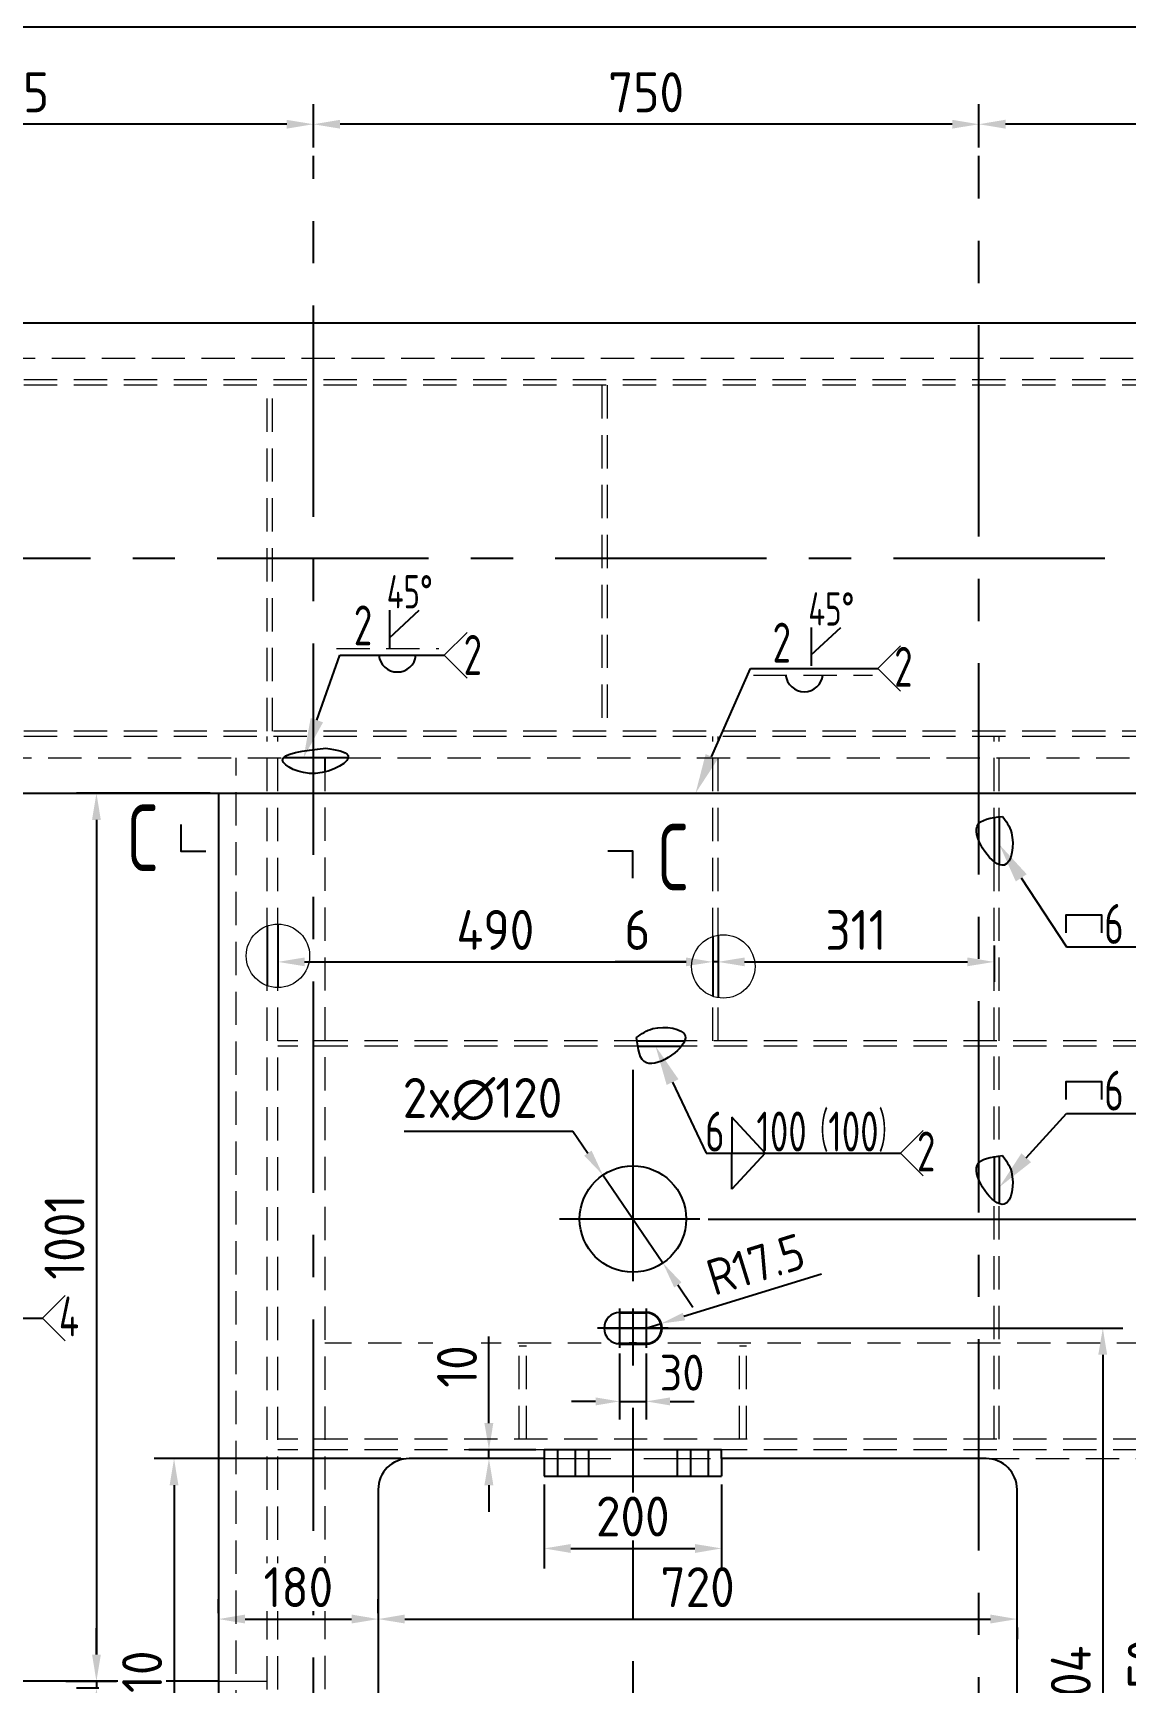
# Model space of a CAD drawing. Header units: millimetres. Extents: x 1747 to 2588, y -325 to 269.
# Drawn here: x 1907.4 to 1989.5, y 24 to 148 of the extents above; entities that cross this region are included whole.
import ezdxf
from ezdxf import colors
from ezdxf.entities.mleader import LeaderData, LeaderLine
from ezdxf.math import Vec2, Vec3

# ---------------------------------------------------------------- set-up
doc = ezdxf.new("R2010")
doc.units = ezdxf.units.MM
for name, pattern in [('CENTER', [50.8, 31.75, -6.35, 6.35, -6.35]), ('DASHED', [0.75, 0.5, -0.25]), ('PHANTOM', [2.5, 1.25, -0.25, 0.25, -0.25, 0.25, -0.25])]:
    doc.linetypes.add(name, pattern=pattern)
for name, color, linetype, lineweight in [('1粗实线', 7, 'Continuous', 35), ('4虚线', 2, 'DASHED', 18), ('5双点画线', 4, 'PHANTOM', 18), ('6标注', 6, 'Continuous', 18), ('中心线', 1, 'CENTER', 25)]:
    doc.layers.add(name, color=color, linetype=linetype, lineweight=lineweight)
doc.layers.add('2细实线', color=3, linetype='Continuous')
doc.layers.add('3中心线', color=1, linetype='CENTER')
doc.styles.get("Standard").update_dxf_attribs({"font": 'ISOCP.SHX', "bigfont": 'gbcbig.shx'})
doc.styles.add('wh_1', font='isocp.shx', dxfattribs={"bigfont": 'gbcbig.shx'})
doc.dimstyles.new('ISO-15', dxfattribs={"dimtxt": 3, "dimasz": 2, "dimexe": 1.5, "dimexo": 0.625, "dimgap": 0.9, "dimtad": 1, "dimlfac": 15, "dimdsep": 46, "dimtxsty": 'wh_1', "dimcen": 2.5, "dimadec": 0, "dimazin": 0, "dimtfac": 1, "dimtmove": 0, "dimatfit": 3, "dimfxl": 0.2, "dimtfill": 1, "dimarcsym": 0})
doc.dimstyles.new('ISO-15$3', dxfattribs={"dimtxt": 3, "dimasz": 2, "dimexe": 1.5, "dimexo": 0.625, "dimgap": 0.9, "dimtad": 1, "dimtih": 1, "dimtoh": 1, "dimlfac": 15, "dimdsep": 46, "dimtxsty": 'wh_1', "dimcen": 2.5, "dimadec": 0, "dimazin": 0, "dimtfac": 1, "dimtmove": 0, "dimatfit": 3, "dimfxl": 0.2, "dimtfill": 1, "dimarcsym": 0})

# ---------------------------------------------------------------- blocks, each defined once
blk = doc.blocks.new('*D327')
at = {"layer": '6标注', "color": 0, "lineweight": -2, "ltscale": 0.2, "transparency": 16777216}
for p, q in [((1978.45, 139.36), (1978.45, 142.62)), ((2030.12, 139.36), (2030.12, 142.62)), ((2028.12, 141.12), (1980.45, 141.12))]:
    blk.add_line(p, q, dxfattribs=at)
at = {"layer": '6标注', "color": 0, "ltscale": 0.2, "transparency": 16777216}
for points in [[(1980.45, 141.46), (1980.45, 140.79), (1978.45, 141.12)], [(2028.12, 141.46), (2028.12, 140.79), (2030.12, 141.12)]]:
    blk.add_solid(points, dxfattribs=at)
at = {"layer": 'Defpoints', "color": 0, "ltscale": 0.2, "transparency": 16777216}
for p in [(1978.45, 141.12), (1978.45, 138.74), (2030.12, 138.74)]:
    blk.add_point(p, dxfattribs=at)
at = {"layer": '6标注', "color": 0, "ltscale": 0.2, "transparency": 16777216, "insert": (2004.29, 143.52), "char_height": 3, "attachment_point": 5, "style": 'wh_1', "bg_fill": 3, "box_fill_scale": 1.1, "bg_fill_color": 256, "bg_fill_true_color": 13158600, "bg_fill_transparency": 0}
blk.add_mtext('775', dxfattribs=at)
blk = doc.blocks.new('*D328')
at = {"layer": '6标注', "color": 0, "lineweight": -2, "ltscale": 0.2, "transparency": 16777216}
for p, q in [((1928.45, 139.36), (1928.45, 142.62)), ((1978.45, 139.36), (1978.45, 142.62)), ((1976.45, 141.12), (1930.45, 141.12))]:
    blk.add_line(p, q, dxfattribs=at)
at = {"layer": '6标注', "color": 0, "ltscale": 0.2, "transparency": 16777216}
for points in [[(1930.45, 141.45), (1930.45, 140.79), (1928.45, 141.12)], [(1976.45, 141.45), (1976.45, 140.79), (1978.45, 141.12)]]:
    blk.add_solid(points, dxfattribs=at)
at = {"layer": 'Defpoints', "color": 0, "ltscale": 0.2, "transparency": 16777216}
for p in [(1928.45, 141.12), (1928.45, 138.74), (1978.45, 138.74)]:
    blk.add_point(p, dxfattribs=at)
at = {"layer": '6标注', "color": 0, "ltscale": 0.2, "transparency": 16777216, "insert": (1953.45, 143.52), "char_height": 3, "attachment_point": 5, "style": 'wh_1', "bg_fill": 3, "box_fill_scale": 1.1, "bg_fill_color": 256, "bg_fill_true_color": 13158600, "bg_fill_transparency": 0}
blk.add_mtext('750', dxfattribs=at)
blk = doc.blocks.new('*D329')
at = {"layer": '6标注', "color": 0, "lineweight": -2, "ltscale": 0.2, "transparency": 16777216}
for p, q in [((1882.79, 139.36), (1882.79, 142.62)), ((1928.45, 139.36), (1928.45, 142.62)), ((1926.45, 141.12), (1884.79, 141.12))]:
    blk.add_line(p, q, dxfattribs=at)
at = {"layer": '6标注', "color": 0, "ltscale": 0.2, "transparency": 16777216}
for points in [[(1884.79, 141.45), (1884.79, 140.79), (1882.79, 141.12)], [(1926.45, 141.45), (1926.45, 140.79), (1928.45, 141.12)]]:
    blk.add_solid(points, dxfattribs=at)
at = {"layer": 'Defpoints', "color": 0, "ltscale": 0.2, "transparency": 16777216}
for p in [(1882.79, 141.12), (1882.79, 138.74), (1928.45, 138.74)]:
    blk.add_point(p, dxfattribs=at)
at = {"layer": '6标注', "color": 0, "ltscale": 0.2, "transparency": 16777216, "insert": (1905.62, 143.52), "char_height": 3, "attachment_point": 5, "style": 'wh_1', "bg_fill": 3, "box_fill_scale": 1.1, "bg_fill_color": 256, "bg_fill_true_color": 13158600, "bg_fill_transparency": 0}
blk.add_mtext('685', dxfattribs=at)
blk = doc.blocks.new('*D332')
at = {"layer": '6标注', "color": 0, "lineweight": -2, "ltscale": 0.2, "transparency": 16777216}
for p, q in [((1822.12, 120.47), (1822.12, 149.94)), ((2048.79, 123.02), (2048.79, 149.94)), ((1824.12, 148.44), (2046.79, 148.44))]:
    blk.add_line(p, q, dxfattribs=at)
at = {"layer": '6标注', "color": 0, "ltscale": 0.2, "transparency": 16777216}
for points in [[(1824.12, 148.78), (1824.12, 148.11), (1822.12, 148.44)], [(2046.79, 148.78), (2046.79, 148.11), (2048.79, 148.44)]]:
    blk.add_solid(points, dxfattribs=at)
at = {"layer": 'Defpoints', "color": 0, "ltscale": 0.2, "transparency": 16777216}
for p in [(2048.79, 148.44), (2048.79, 122.39), (1822.12, 119.84)]:
    blk.add_point(p, dxfattribs=at)
at = {"layer": '6标注', "color": 0, "ltscale": 0.2, "transparency": 16777216, "insert": (1935.45, 150.84), "char_height": 3, "attachment_point": 5, "style": 'wh_1', "bg_fill": 3, "box_fill_scale": 1.1, "bg_fill_color": 256, "bg_fill_true_color": 13158600, "bg_fill_transparency": 0}
blk.add_mtext('3400', dxfattribs=at)
blk = doc.blocks.new('*D346')
at = {"layer": '6标注', "color": 0, "lineweight": -2, "ltscale": 0.2, "transparency": 16777216}
for p, q in [((1921.32, 29.22), (1921.32, 30.28)), ((1933.32, 29.22), (1933.32, 30.28)), ((1923.32, 28.78), (1931.32, 28.78))]:
    blk.add_line(p, q, dxfattribs=at)
at = {"layer": '6标注', "color": 0, "ltscale": 0.2, "transparency": 16777216}
for points in [[(1923.32, 29.12), (1923.32, 28.45), (1921.32, 28.78)], [(1931.32, 29.12), (1931.32, 28.45), (1933.32, 28.78)]]:
    blk.add_solid(points, dxfattribs=at)
at = {"layer": 'Defpoints', "color": 0, "ltscale": 0.2, "transparency": 16777216}
for p in [(1921.32, 28.59), (1933.32, 28.78), (1933.32, 28.59)]:
    blk.add_point(p, dxfattribs=at)
at = {"layer": '6标注', "color": 0, "ltscale": 0.2, "transparency": 16777216, "insert": (1927.32, 31.18), "char_height": 3, "attachment_point": 5, "style": 'wh_1', "bg_fill": 3, "box_fill_scale": 1.1, "bg_fill_color": 256, "bg_fill_true_color": 13158600, "bg_fill_transparency": 0}
blk.add_mtext('180', dxfattribs=at)
blk = doc.blocks.new('*D347')
at = {"layer": '6标注', "color": 0, "lineweight": -2, "ltscale": 0.2, "transparency": 16777216}
for p, q in [((1933.32, 29.41), (1933.32, 30.28)), ((1935.32, 28.78), (1979.32, 28.78)), ((1981.32, 28.16), (1981.32, 27.28))]:
    blk.add_line(p, q, dxfattribs=at)
at = {"layer": '6标注', "color": 0, "ltscale": 0.2, "transparency": 16777216}
for points in [[(1935.32, 29.12), (1935.32, 28.45), (1933.32, 28.78)], [(1979.32, 29.12), (1979.32, 28.45), (1981.32, 28.78)]]:
    blk.add_solid(points, dxfattribs=at)
at = {"layer": 'Defpoints', "color": 0, "ltscale": 0.2, "transparency": 16777216}
for p in [(1933.32, 28.78), (1981.32, 28.78), (1981.32, 28.78)]:
    blk.add_point(p, dxfattribs=at)
at = {"layer": '6标注', "color": 0, "ltscale": 0.2, "transparency": 16777216, "insert": (1957.32, 31.18), "char_height": 3, "attachment_point": 5, "style": 'wh_1', "bg_fill": 3, "box_fill_scale": 1.1, "bg_fill_color": 256, "bg_fill_true_color": 13158600, "bg_fill_transparency": 0}
blk.add_mtext('720', dxfattribs=at)
blk = doc.blocks.new('*D348')
at = {"layer": '6标注', "color": 0, "lineweight": -2, "ltscale": 0.2, "transparency": 16777216}
for p, q in [((1935.27, 65.45), (1947.95, 65.45)), ((1947.95, 65.45), (1949.07, 63.8)), ((1954.71, 55.54), (1950.2, 62.15)), ((1955.83, 53.89), (1956.96, 52.23))]:
    blk.add_line(p, q, dxfattribs=at)
at = {"layer": '6标注', "color": 0, "ltscale": 0.2, "transparency": 16777216}
for points in [[(1949.35, 63.99), (1948.8, 63.61), (1950.2, 62.15)], [(1956.11, 54.07), (1955.56, 53.7), (1954.71, 55.54)]]:
    blk.add_solid(points, dxfattribs=at)
at = {"layer": 'Defpoints', "color": 0, "ltscale": 0.2, "transparency": 16777216}
for p in [(1950.2, 62.15), (1954.71, 55.54)]:
    blk.add_point(p, dxfattribs=at)
at = {"layer": '6标注', "color": 0, "ltscale": 0.2, "transparency": 16777216, "insert": (1941.16, 67.85), "char_height": 3, "attachment_point": 5, "style": 'wh_1', "bg_fill": 3, "box_fill_scale": 1.1, "bg_fill_color": 256, "bg_fill_true_color": 13158600, "bg_fill_transparency": 0}
blk.add_mtext('2x∅120', dxfattribs=at)
blk = doc.blocks.new('*D353')
at = {"layer": '6标注', "color": 0, "lineweight": -2, "ltscale": 0.2, "transparency": 16777216}
for p, q in [((1945.79, 38.89), (1945.79, 32.59)), ((1959.12, 38.89), (1959.12, 32.59)), ((1947.79, 34.09), (1957.12, 34.09))]:
    blk.add_line(p, q, dxfattribs=at)
at = {"layer": '6标注', "color": 0, "ltscale": 0.2, "transparency": 16777216}
for points in [[(1947.79, 34.42), (1947.79, 33.75), (1945.79, 34.09)], [(1957.12, 34.42), (1957.12, 33.75), (1959.12, 34.09)]]:
    blk.add_solid(points, dxfattribs=at)
at = {"layer": 'Defpoints', "color": 0, "ltscale": 0.2, "transparency": 16777216}
for p in [(1945.79, 39.51), (1959.12, 39.51), (1959.12, 34.09)]:
    blk.add_point(p, dxfattribs=at)
at = {"layer": '6标注', "color": 0, "ltscale": 0.2, "transparency": 16777216, "insert": (1952.45, 36.49), "char_height": 3, "attachment_point": 5, "style": 'wh_1', "bg_fill": 3, "box_fill_scale": 1.1, "bg_fill_color": 256, "bg_fill_true_color": 13158600, "bg_fill_transparency": 0}
blk.add_mtext('200', dxfattribs=at)
blk = doc.blocks.new('*D354')
at = {"layer": '6标注', "color": 0, "lineweight": -2, "ltscale": 0.2, "transparency": 16777216}
for p, q in [((1941.64, 43.51), (1941.64, 50.01)), ((1945.16, 41.51), (1940.14, 41.51)), ((1941.64, 40.84), (1941.64, 41.51)), ((1945.16, 40.84), (1940.14, 40.84)), ((1941.64, 38.84), (1941.64, 36.84))]:
    blk.add_line(p, q, dxfattribs=at)
at = {"layer": '6标注', "color": 0, "ltscale": 0.2, "transparency": 16777216}
for points in [[(1941.3, 43.51), (1941.97, 43.51), (1941.64, 41.51)], [(1941.3, 38.84), (1941.97, 38.84), (1941.64, 40.84)]]:
    blk.add_solid(points, dxfattribs=at)
at = {"layer": 'Defpoints', "color": 0, "ltscale": 0.2, "transparency": 16777216}
for p in [(1941.64, 41.51), (1945.79, 41.51), (1945.79, 40.84)]:
    blk.add_point(p, dxfattribs=at)
at = {"layer": '6标注', "color": 0, "ltscale": 0.2, "transparency": 16777216, "insert": (1939.24, 47.76), "char_height": 3, "attachment_point": 5, "rotation": 90, "style": 'wh_1', "bg_fill": 3, "box_fill_scale": 1.1, "bg_fill_color": 256, "bg_fill_true_color": 13158600, "bg_fill_transparency": 0}
blk.add_mtext('10', dxfattribs=at)
blk = doc.blocks.new('*D355')
at = {"layer": '6标注', "color": 0, "lineweight": -2, "ltscale": 0.2, "transparency": 16777216}
for p, q in [((1935.03, 40.84), (1916.48, 40.84)), ((1917.98, 38.84), (1917.98, 8.84)), ((1935.03, 6.84), (1916.48, 6.84))]:
    blk.add_line(p, q, dxfattribs=at)
at = {"layer": '6标注', "color": 0, "ltscale": 0.2, "transparency": 16777216}
for points in [[(1917.65, 38.84), (1918.31, 38.84), (1917.98, 40.84)], [(1917.65, 8.84), (1918.31, 8.84), (1917.98, 6.84)]]:
    blk.add_solid(points, dxfattribs=at)
at = {"layer": 'Defpoints', "color": 0, "ltscale": 0.2, "transparency": 16777216}
for p in [(1935.65, 40.84), (1917.98, 6.84), (1935.65, 6.84)]:
    blk.add_point(p, dxfattribs=at)
at = {"layer": '6标注', "color": 0, "ltscale": 0.2, "transparency": 16777216, "insert": (1915.58, 23.84), "char_height": 3, "attachment_point": 5, "rotation": 90, "style": 'wh_1', "bg_fill": 3, "box_fill_scale": 1.1, "bg_fill_color": 256, "bg_fill_true_color": 13158600, "bg_fill_transparency": 0}
blk.add_mtext('510', dxfattribs=at)
blk = doc.blocks.new('*D356')
at = {"layer": '6标注', "color": 0, "lineweight": -2, "ltscale": 0.2, "transparency": 16777216}
for p, q in [((1950.41, 50.64), (1989.26, 50.64)), ((1987.76, 48.64), (1987.76, -0.96)), ((1955.46, -2.96), (1989.26, -2.96))]:
    blk.add_line(p, q, dxfattribs=at)
at = {"layer": '6标注', "color": 0, "ltscale": 0.2, "transparency": 16777216}
for points in [[(1987.42, 48.64), (1988.09, 48.64), (1987.76, 50.64)], [(1987.42, -0.96), (1988.09, -0.96), (1987.76, -2.96)]]:
    blk.add_solid(points, dxfattribs=at)
at = {"layer": 'Defpoints', "color": 0, "ltscale": 0.2, "transparency": 16777216}
for p in [(1949.78, 50.64), (1954.84, -2.96), (1987.76, -2.96)]:
    blk.add_point(p, dxfattribs=at)
at = {"layer": '6标注', "color": 0, "ltscale": 0.2, "transparency": 16777216, "insert": (1985.36, 23.84), "char_height": 3, "attachment_point": 5, "rotation": 90, "style": 'wh_1', "bg_fill": 3, "box_fill_scale": 1.1, "bg_fill_color": 256, "bg_fill_true_color": 13158600, "bg_fill_transparency": 0}
blk.add_mtext('804', dxfattribs=at)
blk = doc.blocks.new('*D357')
at = {"layer": '6标注', "color": 0, "lineweight": -2, "ltscale": 0.2, "transparency": 16777216}
for p, q in [((1958.11, 58.84), (1995.04, 58.84)), ((1993.54, 56.84), (1993.54, -9.16)), ((1959.76, -11.16), (1995.04, -11.16))]:
    blk.add_line(p, q, dxfattribs=at)
at = {"layer": '6标注', "color": 0, "ltscale": 0.2, "transparency": 16777216}
for points in [[(1993.2, 56.84), (1993.87, 56.84), (1993.54, 58.84)], [(1993.2, -9.16), (1993.87, -9.16), (1993.54, -11.16)]]:
    blk.add_solid(points, dxfattribs=at)
at = {"layer": 'Defpoints', "color": 0, "ltscale": 0.2, "transparency": 16777216}
for p in [(1957.49, 58.84), (1959.14, -11.16), (1993.54, -11.16)]:
    blk.add_point(p, dxfattribs=at)
at = {"layer": '6标注', "color": 0, "ltscale": 0.2, "transparency": 16777216, "insert": (1991.14, 23.84), "char_height": 3, "attachment_point": 5, "rotation": 90, "style": 'wh_1', "bg_fill": 3, "box_fill_scale": 1.1, "bg_fill_color": 256, "bg_fill_true_color": 13158600, "bg_fill_transparency": 0}
blk.add_mtext('1050', dxfattribs=at)
blk = doc.blocks.new('*D358')
at = {"layer": '6标注', "color": 0, "lineweight": -2, "ltscale": 0.2, "transparency": 16777216}
for p, q in [((1920.69, 90.84), (1910.65, 90.84)), ((1912.15, 88.84), (1912.15, 26.11)), ((1909.84, 24.11), (1913.65, 24.11))]:
    blk.add_line(p, q, dxfattribs=at)
at = {"layer": '6标注', "color": 0, "ltscale": 0.2, "transparency": 16777216}
for points in [[(1911.82, 88.84), (1912.48, 88.84), (1912.15, 90.84)], [(1911.82, 26.11), (1912.48, 26.11), (1912.15, 24.11)]]:
    blk.add_solid(points, dxfattribs=at)
at = {"layer": 'Defpoints', "color": 0, "ltscale": 0.2, "transparency": 16777216}
for p in [(1921.32, 90.84), (1909.22, 24.11), (1912.15, 24.11)]:
    blk.add_point(p, dxfattribs=at)
at = {"layer": '6标注', "color": 0, "ltscale": 0.2, "transparency": 16777216, "insert": (1909.75, 57.48), "char_height": 3, "attachment_point": 5, "rotation": 90, "style": 'wh_1', "bg_fill": 3, "box_fill_scale": 1.1, "bg_fill_color": 256, "bg_fill_true_color": 13158600, "bg_fill_transparency": 0}
blk.add_mtext('1001', dxfattribs=at)
blk = doc.blocks.new('*D359')
at = {"layer": '6标注', "color": 0, "lineweight": -2, "ltscale": 0.2, "transparency": 16777216}
for p, q in [((1912.15, 26.11), (1912.15, 28.11)), ((1912.33, 23.58), (1910.65, 23.58)), ((1912.15, 24.11), (1912.15, 23.58)), ((1912.77, 24.11), (1913.65, 24.11)), ((1912.15, 21.58), (1912.15, 16.58))]:
    blk.add_line(p, q, dxfattribs=at)
at = {"layer": '6标注', "color": 0, "ltscale": 0.2, "transparency": 16777216}
for points in [[(1911.82, 26.11), (1912.48, 26.11), (1912.15, 24.11)], [(1911.82, 21.58), (1912.48, 21.58), (1912.15, 23.58)]]:
    blk.add_solid(points, dxfattribs=at)
at = {"layer": 'Defpoints', "color": 0, "ltscale": 0.2, "transparency": 16777216}
for p in [(1912.15, 24.11), (1912.15, 23.58), (1912.95, 23.58)]:
    blk.add_point(p, dxfattribs=at)
at = {"layer": '6标注', "color": 0, "ltscale": 0.2, "transparency": 16777216, "insert": (1909.75, 18.08), "char_height": 3, "attachment_point": 5, "rotation": 90, "style": 'wh_1', "bg_fill": 3, "box_fill_scale": 1.1, "bg_fill_color": 256, "bg_fill_true_color": 13158600, "bg_fill_transparency": 0}
blk.add_mtext('8', dxfattribs=at)
blk = doc.blocks.new('*D45')
at = {"layer": '6标注', "color": 0, "lineweight": -2, "ltscale": 0.2, "transparency": 16777216}
for p, q in [((1925.79, 79.39), (1925.79, 76.67)), ((1958.45, 79.39), (1958.45, 76.67)), ((1927.79, 78.17), (1956.45, 78.17))]:
    blk.add_line(p, q, dxfattribs=at)
at = {"layer": '6标注', "color": 0, "ltscale": 0.2, "transparency": 16777216}
for points in [[(1927.79, 78.5), (1927.79, 77.84), (1925.79, 78.17)], [(1956.45, 78.5), (1956.45, 77.84), (1958.45, 78.17)]]:
    blk.add_solid(points, dxfattribs=at)
at = {"layer": 'Defpoints', "color": 0, "ltscale": 0.2, "transparency": 16777216}
for p in [(1925.79, 80.02), (1958.45, 80.02), (1958.45, 78.17)]:
    blk.add_point(p, dxfattribs=at)
at = {"layer": '6标注', "color": 0, "ltscale": 0.2, "transparency": 16777216, "insert": (1942.12, 80.57), "char_height": 3, "attachment_point": 5, "style": 'wh_1', "bg_fill": 3, "box_fill_scale": 1.1, "bg_fill_color": 256, "bg_fill_true_color": 13158600, "bg_fill_transparency": 0}
blk.add_mtext('490', dxfattribs=at)
blk = doc.blocks.new('*D46')
at = {"layer": '6标注', "color": 0, "lineweight": -2, "ltscale": 0.2, "transparency": 16777216}
for p, q in [((1958.45, 79.39), (1958.45, 76.67)), ((1958.85, 79.39), (1958.85, 76.67)), ((1956.45, 78.17), (1951.12, 78.17)), ((1958.85, 78.17), (1958.45, 78.17)), ((1960.85, 78.17), (1962.85, 78.17))]:
    blk.add_line(p, q, dxfattribs=at)
at = {"layer": '6标注', "color": 0, "ltscale": 0.2, "transparency": 16777216}
for points in [[(1956.45, 78.5), (1956.45, 77.84), (1958.45, 78.17)], [(1960.85, 78.5), (1960.85, 77.84), (1958.85, 78.17)]]:
    blk.add_solid(points, dxfattribs=at)
at = {"layer": 'Defpoints', "color": 0, "ltscale": 0.2, "transparency": 16777216}
for p in [(1958.45, 80.02), (1958.85, 80.02), (1958.85, 78.17)]:
    blk.add_point(p, dxfattribs=at)
at = {"layer": '6标注', "color": 0, "ltscale": 0.2, "transparency": 16777216, "insert": (1952.79, 80.57), "char_height": 3, "attachment_point": 5, "style": 'wh_1', "bg_fill": 3, "box_fill_scale": 1.1, "bg_fill_color": 256, "bg_fill_true_color": 13158600, "bg_fill_transparency": 0}
blk.add_mtext('6', dxfattribs=at)
blk = doc.blocks.new('*D47')
at = {"layer": '6标注', "color": 0, "lineweight": -2, "ltscale": 0.2, "transparency": 16777216}
for p, q in [((1958.85, 79.39), (1958.85, 76.67)), ((1979.59, 79.39), (1979.59, 76.67)), ((1960.85, 78.17), (1977.59, 78.17))]:
    blk.add_line(p, q, dxfattribs=at)
at = {"layer": '6标注', "color": 0, "ltscale": 0.2, "transparency": 16777216}
for points in [[(1960.85, 78.5), (1960.85, 77.84), (1958.85, 78.17)], [(1977.59, 78.5), (1977.59, 77.84), (1979.59, 78.17)]]:
    blk.add_solid(points, dxfattribs=at)
at = {"layer": 'Defpoints', "color": 0, "ltscale": 0.2, "transparency": 16777216}
for p in [(1958.85, 80.02), (1979.59, 80.02), (1979.59, 78.17)]:
    blk.add_point(p, dxfattribs=at)
at = {"layer": '6标注', "color": 0, "ltscale": 0.2, "transparency": 16777216, "insert": (1969.22, 80.57), "char_height": 3, "attachment_point": 5, "style": 'wh_1', "bg_fill": 3, "box_fill_scale": 1.1, "bg_fill_color": 256, "bg_fill_true_color": 13158600, "bg_fill_transparency": 0}
blk.add_mtext('311', dxfattribs=at)
blk = doc.blocks.new('A$C781238BF')
at = {"layer": '1粗实线', "color": 7, "linetype": 'Continuous'}
for p, q in [((-0.75, 0.875), (0.75, 0.875)), ((-0.75, -0.875), (0.75, -0.875))]:
    blk.add_line(p, q, dxfattribs=at)
at = {"layer": '1粗实线', "color": 7, "linetype": 'Continuous', "lineweight": -3}
blk.add_arc((-0.75, 0), 0.875, 90, 270, dxfattribs=at)
at = {"layer": '1粗实线', "color": 7, "linetype": 'Continuous'}
blk.add_arc((0.75, 0), 0.875, 270, 90, dxfattribs=at)
at = {"layer": '中心线'}
for p, q in [((-0.75, 1.103), (-0.75, -1.103)), ((0, 1.103), (0, -1.103)), ((0.75, 1.103), (0.75, -1.103))]:
    blk.add_line(p, q, dxfattribs=at)
at = {"layer": '中心线', "lineweight": -3, "ltscale": 0.5}
blk.add_line((1.991, 0), (-1.991, 0), dxfattribs=at)
blk = doc.blocks.new('*D428')
at = {"layer": '6标注', "color": 0, "lineweight": -2, "transparency": 16777216}
for p, q in [((1951.45, 48.74), (1951.45, 43.79)), ((1953.45, 48.74), (1953.45, 43.79)), ((1949.65, 45.14), (1947.85, 45.14)), ((1951.45, 45.14), (1953.45, 45.14)), ((1955.25, 45.14), (1957.05, 45.14))]:
    blk.add_line(p, q, dxfattribs=at)
at = {"layer": '6标注', "color": 0, "transparency": 16777216}
blk.add_solid([(1949.65, 45.44), (1949.65, 44.84), (1951.45, 45.14)], dxfattribs=at)
at = {"layer": 'Defpoints', "color": 0, "transparency": 16777216}
for p in [(1951.45, 49.3), (1953.45, 49.3), (1953.45, 45.14)]:
    blk.add_point(p, dxfattribs=at)
at = {"layer": '6标注', "color": 0, "transparency": 16777216, "insert": (1956.15, 47.3), "char_height": 2.7, "attachment_point": 5, "style": 'wh_1', "bg_fill": 3, "box_fill_scale": 1.1, "bg_fill_color": 256, "bg_fill_true_color": 13158600, "bg_fill_transparency": 0}
blk.add_mtext('30', dxfattribs=at)
at = {"layer": '6标注', "color": 0, "transparency": 16777216}
blk.add_solid([(1955.25, 45.44), (1955.25, 44.84), (1953.45, 45.14)], dxfattribs=at)
blk = doc.blocks.new('*D429')
at = {"layer": '6标注', "color": 0, "lineweight": -2, "transparency": 16777216}
for p, q in [((1966.63, 54.71), (1956.29, 51.52)), ((1953.45, 50.64), (1954.57, 50.99))]:
    blk.add_line(p, q, dxfattribs=at)
at = {"layer": '6标注', "color": 0, "transparency": 16777216}
blk.add_solid([(1956.2, 51.8), (1956.38, 51.23), (1954.57, 50.99)], dxfattribs=at)
at = {"layer": 'Defpoints', "color": 0, "transparency": 16777216}
for p in [(1954.57, 50.99), (1953.45, 50.64)]:
    blk.add_point(p, dxfattribs=at)
at = {"layer": '6标注', "color": 0, "transparency": 16777216, "insert": (1961.68, 55.44), "char_height": 2.7, "attachment_point": 5, "rotation": 17.1384, "style": 'wh_1', "bg_fill": 3, "box_fill_scale": 1.1, "bg_fill_color": 256, "bg_fill_true_color": 13158600, "bg_fill_transparency": 0}
blk.add_mtext('R17.5', dxfattribs=at)

msp = doc.modelspace()

# ---------------------------------------------------------------- linework, layer by layer
at = {"color": 7, "linetype": 'Continuous'}
for p, q in [((2043.45298, 126.17687), (1827.45298, 126.17687)), ((1826.98632, 90.84354), (2043.91965, 90.84354)), ((1921.31965, 90.84354), (1921.31965, -42.82313)), ((1979.58632, 89.01483), (1979.58632, 85.71484)), ((1979.98601, 89.07022), (1979.98601, 85.48069)), ((1924.98632, 80.87061), (1924.98632, 76.38228)), ((1952.76383, 72.24354), (1956.35336, 72.24354)), ((1952.81922, 71.84384), (1956.11921, 71.84384)), ((1979.58632, 63.52629), (1979.58632, 60.2263)), ((1979.98601, 63.58168), (1979.98601, 59.99215)), ((1952.72987, 49.5102), (1952.17609, 49.5102)), ((1959.11965, 41.5102), (1945.78632, 41.5102)), ((1945.78632, 41.5102), (1945.78632, 40.84354)), ((1946.78632, 41.5102), (1946.78632, 39.5102)), ((1948.12039, 41.5102), (1948.12039, 39.5102)), ((1949.11965, 41.5102), (1949.11965, 39.5102)), ((1955.78632, 41.5102), (1955.78632, 39.5102)), ((1956.78632, 41.5102), (1956.78632, 39.5102)), ((1958.11965, 41.5102), (1958.11965, 39.5102)), ((1959.11965, 40.84354), (1959.11965, 41.5102)), ((1945.78632, 40.84354), (1935.65298, 40.84354)), ((1945.78632, 40.84354), (1945.78632, 39.5102)), ((1978.98632, 40.84354), (1959.11965, 40.84354)), ((1959.11965, 40.84354), (1959.11965, 39.5102)), ((1933.31965, 38.5102), (1933.31965, 9.17687)), ((1945.78632, 39.5102), (1959.11965, 39.5102)), ((1981.31965, 9.17687), (1981.31965, 38.5102)), ((1921.31965, 24.1102), (1890.18632, 24.1102))]:
    msp.add_line(p, q, dxfattribs=at)
for p, q in [((1934.16771, 104.60497), (1934.16771, 101.71596)), ((1934.16771, 102.53149), (1936.39492, 104.60497)), ((1965.84046, 103.3118), (1965.84046, 100.42278)), ((1965.84046, 101.23832), (1968.06767, 103.3118))]:
    msp.add_line(p, q)
at = {"ltscale": 0.2}
for p, q in [((1931.07493, 93.5102), (1926.18877, 93.5102)), ((1929.31965, 93.5102), (1929.31965, 92.43916))]:
    msp.add_line(p, q, dxfattribs=at)
at = {"ltscale": 0.2, "flags": 128}
for points in [[(1918.48872, 88.50655), (1918.48872, 86.48831), (1920.37378, 86.48831)], [(1952.45298, 84.47006), (1952.45298, 86.48831), (1950.56792, 86.48831)], [(1987.68947, 80.35435), (1987.68947, 81.67472), (1984.9864, 81.67472), (1984.9864, 80.35435)], [(1987.68947, 67.8299), (1987.68947, 69.15028), (1984.9864, 69.15028), (1984.9864, 67.8299)], [(1959.87631, 66.50502), (1959.87631, 63.79651), (1962.40333, 63.79651), (1959.87631, 66.50502)], [(1959.87631, 61.088), (1959.87631, 63.79651), (1962.40333, 63.79651), (1959.87631, 61.088)]]:
    msp.add_lwpolyline(points, dxfattribs=at)
at = {"color": 7, "linetype": 'Continuous'}
msp.add_circle((1952.45298, 58.84354), 4, dxfattribs=at)
for centre in [(1934.75962, 101.3627), (1965.3313, 99.87684)]:
    msp.add_arc(centre, 1.40757, 186.0470255, 353.9529745)
for centre, start, end in [((1935.65298, 38.5102), 90, 180), ((1978.98632, 38.5102), 0, 90)]:
    msp.add_arc(centre, 2.33333, start, end, dxfattribs=at)
at = {"layer": '2细实线', "ltscale": 0.2}
for points in [[(1929.38764, 94.23549), (1926.13041, 93.30695), (1928.60929, 92.3303), (1931.0623, 93.69175), (1929.38764, 94.23549)], [(1980.21966, 89.09985), (1978.3155, 88.36347), (1980.35792, 85.44623), (1980.89539, 87.87015), (1980.21966, 89.09985)], [(1980.21966, 63.61131), (1978.3155, 62.87493), (1980.35792, 59.95769), (1980.89539, 62.38161), (1980.21966, 63.61131)]]:
    msp.add_spline(points, degree=3, dxfattribs=at)
at = {"layer": '3中心线', "ltscale": 0.5}
for p, q in [((1928.45298, -116.97727), (1928.45298, 138.73908)), ((1978.45298, -118.46327), (1978.45298, 138.73908)), ((1819.6266, 108.5102), (2052.3553, 108.5102)), ((1952.45298, 70.0583), (1952.45298, -17.2466))]:
    msp.add_line(p, q, dxfattribs=at)
at = {"layer": '3中心线'}
for p, q in [((1957.48898, 58.84354), (1946.93809, 58.84354)), ((1954.74094, 50.64354), (1949.7837, 50.64354))]:
    msp.add_line(p, q, dxfattribs=at)
at = {"layer": '4虚线', "ltscale": 5}
for p, q in [((2020.05298, 123.5102), (1863.51965, 123.5102)), ((2010.45298, 121.9102), (1873.11965, 121.9102)), ((2010.45298, 121.5102), (1873.11965, 121.5102)), ((1924.98632, 95.5102), (1924.98632, 121.5102)), ((1925.38632, 95.5102), (1925.38632, 121.5102)), ((1950.11965, 121.5102), (1950.11965, 95.5102)), ((1950.51965, 121.5102), (1950.51965, 95.5102)), ((1930.17852, 101.71596), (1937.86924, 101.71596)), ((1961.5235, 99.72856), (1970.46303, 99.72856)), ((2010.45298, 95.5102), (1873.11965, 95.5102)), ((2010.45298, 95.1102), (1873.11965, 95.1102)), ((1924.98632, -47.75646), (1924.98632, 95.1102)), ((1925.78632, -47.75646), (1925.78632, 95.1102)), ((1958.45298, 72.24354), (1958.45298, 95.1102)), ((1958.85298, 72.24354), (1958.85298, 95.1102)), ((1979.58632, 72.24354), (1979.58632, 95.1102)), ((1979.98632, 72.24354), (1979.98632, 95.1102)), ((1863.51965, 93.5102), (2020.05298, 93.5102)), ((1922.65298, -42.82313), (1922.65298, 93.5102)), ((1929.31965, 93.5102), (1929.31965, -42.82313)), ((2009.78632, 72.24354), (1925.78632, 72.24354)), ((2009.78632, 71.84354), (1925.78632, 71.84354)), ((1979.58632, 42.3102), (1979.58632, 71.84354)), ((1979.98632, 42.3102), (1979.98632, 71.84354)), ((2006.31965, 49.5102), (1929.31965, 49.5102)), ((1943.91965, 42.3102), (1943.91965, 49.3102)), ((1943.91965, 49.3102), (1944.45298, 49.3102)), ((1944.45298, 42.3102), (1944.45298, 49.3102)), ((1960.45298, 49.3102), (1960.98632, 49.3102)), ((1960.45298, 42.3102), (1960.45298, 49.3102)), ((1960.98632, 42.3102), (1960.98632, 49.3102)), ((2009.78632, 42.3102), (1925.78632, 42.3102)), ((2009.78632, 41.5102), (1925.78632, 41.5102)), ((1929.31965, 40.84354), (1935.65298, 40.84354)), ((1978.98632, 40.84354), (2006.31965, 40.84354))]:
    msp.add_line(p, q, dxfattribs=at)
at = {"layer": '4虚线', "ltscale": 10}
for p, q in [((1949.11965, 41.5102), (1949.11965, 39.5102)), ((1955.78632, 41.5102), (1955.78632, 39.5102)), ((1945.78632, 40.84354), (1959.11965, 40.84354)), ((1921.31965, 24.1102), (1924.98632, 24.1102))]:
    msp.add_line(p, q, dxfattribs=at)
at = {"layer": '5双点画线', "linetype": 'PHANTOM', "ltscale": 5}
msp.add_line((1827.45298, 126.17687), (2043.45298, 126.17687), dxfattribs=at)
at = {"layer": '6标注', "ltscale": 0.2}
for p, q in [((1939.99675, 102.92289), (1938.28361, 101.20975)), ((1972.55988, 101.93375), (1970.84674, 100.2206)), ((1939.99675, 99.49661), (1938.28361, 101.20975)), ((1972.55988, 98.50746), (1970.84674, 100.2206)), ((1974.27056, 65.50965), (1972.55742, 63.79651)), ((1974.27056, 62.08337), (1972.55742, 63.79651)), ((1909.79985, 53.10912), (1908.08671, 51.39597)), ((1909.79985, 49.68283), (1908.08671, 51.39597))]:
    msp.add_line(p, q, dxfattribs=at)

# ---------------------------------------------------------------- texts
at = {"layer": '6标注', "style": 'wh_1', "width": 0.75}
for s, height, p in [('45°', 2.5, (1933.96418, 104.73833)), ('45°', 2.5, (1965.63692, 103.44516)), ('2', 3, (1931.4893, 101.95532)), ('2', 3, (1962.95013, 100.66214))]:
    msp.add_text(s, height=height, dxfattribs=at).set_placement(p)
at = {"layer": '6标注', "ltscale": 0.2, "style": 'wh_1', "width": 0.75}
for s, height, p in [('2', 3, (1939.73551, 99.73796)), ('2', 3, (1972.08929, 98.84401)), ('C', 5, (1914.41365, 84.99285)), ('C', 5, (1954.2588, 83.54262)), ('6', 3, (1987.86615, 79.52269)), ('6', 3, (1987.86615, 66.99825)), ('100（100）', 3, (1961.7367, 63.91946)), ('6', 3, (1957.87876, 63.91946)), ('2', 3, (1973.79997, 62.41992)), ('4', 3, (1909.32926, 50.01938))]:
    msp.add_text(s, height=height, dxfattribs=at).set_placement(p)

# ---------------------------------------------------------------- leaders
at = {"layer": '6标注', "ltscale": 0.2}
ml = msp.add_multileader_mtext('Standard', dxfattribs=at)
ml.set_content('')
ml.set_leader_properties()
ml.build(insert=Vec2(0, 0))
ml.multileader.update_dxf_attribs({"text_right_attachment_type": 6, "dogleg_length": 0, "arrow_head_size": 3})
ctx = ml.context
ctx.base_point, ctx.char_height, ctx.arrow_head_size, ctx.landing_gap_size, ctx.plane_origin = Vec3(1938.28361, 101.20975), 0.18, 3, 0.09, Vec3(1925.2965, 84.93407)
ctx.right_attachment = 6
notes = []
notes.append((ctx, [(1, (1, 1, 0), (1938.28361, 101.20975), (-1, 0), 0, [(0, [(1927.71347, 93.5102), (1930.42673, 101.20975)], 0, [])])]))
ctx.mtext, ml.multileader.dxf.content_type = None, 0
ml = msp.add_multileader_mtext('Standard', dxfattribs=at)
ml.set_content('')
ml.set_leader_properties()
ml.build(insert=Vec2(0, 0))
ml.multileader.update_dxf_attribs({"text_right_attachment_type": 6, "dogleg_length": 0, "arrow_head_size": 3})
ctx = ml.context
ctx.base_point, ctx.char_height, ctx.arrow_head_size, ctx.landing_gap_size, ctx.plane_origin = Vec3(1970.84674, 100.2206), 0.18, 3, 0.09, Vec3(1956.16536, 83.94492)
ctx.right_attachment = 6
notes.append((ctx, [(0, (1, 1, 0), (1970.84674, 100.2206), (1, 0), 0, [(0, [(1957.16102, 90.84354), (1961.29559, 100.2206)], 0, [])])]))
ctx.mtext, ml.multileader.dxf.content_type = None, 0
ml = msp.add_multileader_mtext('Standard', dxfattribs=at)
ml.set_content('')
ml.set_leader_properties()
ml.build(insert=Vec2(0, 0))
ml.multileader.update_dxf_attribs({"text_right_attachment_type": 6, "dogleg_length": 0, "arrow_head_size": 3})
ctx = ml.context
ctx.base_point, ctx.char_height, ctx.arrow_head_size, ctx.landing_gap_size, ctx.plane_origin = Vec3(1993.78889, 79.29586), 0.18, 3, 0.09, Vec3(1979.91349, 95.57154)
ctx.right_attachment = 6
notes.append((ctx, [(0, (1, 1, 0), (1993.78889, 79.29586), (1, 0), 0, [(0, [(1979.98632, 86.99349), (1985.04372, 79.29586)], 0, [])])]))
ctx.mtext, ml.multileader.dxf.content_type = None, 0
ml = msp.add_multileader_mtext('Standard', dxfattribs=at)
ml.set_content('')
ml.set_leader_properties()
ml.build(insert=Vec2(0, 0))
ml.multileader.update_dxf_attribs({"text_right_attachment_type": 6, "dogleg_length": 0, "arrow_head_size": 3})
ctx = ml.context
ctx.base_point, ctx.char_height, ctx.arrow_head_size, ctx.landing_gap_size, ctx.plane_origin = Vec3(1972.55742, 63.79651), 0.18, 3, 0.09, Vec3(1952.84137, 47.52082)
ctx.right_attachment = 6
notes.append((ctx, [(0, (1, 1, 0), (1972.55742, 63.79651), (1, 0), 0, [(0, [(1954.15167, 71.84354), (1957.9716, 63.79651)], 0, [])])]))
ctx.mtext, ml.multileader.dxf.content_type = None, 0
ml = msp.add_multileader_mtext('Standard', dxfattribs=at)
ml.set_content('')
ml.set_leader_properties()
ml.build(insert=Vec2(0, 0))
ml.multileader.update_dxf_attribs({"text_right_attachment_type": 6, "dogleg_length": 0, "arrow_head_size": 3})
ctx = ml.context
ctx.base_point, ctx.char_height, ctx.arrow_head_size, ctx.landing_gap_size, ctx.plane_origin = Vec3(1993.78889, 66.77142), 0.18, 3, 0.09, Vec3(1979.91349, 83.0471)
ctx.right_attachment = 6
notes.append((ctx, [(0, (1, 1, 0), (1993.78889, 66.77142), (1, 0), 0, [(0, [(1979.98632, 61.2401), (1985.04372, 66.77142)], 0, [])])]))
ctx.mtext, ml.multileader.dxf.content_type = None, 0
ml = msp.add_multileader_mtext('Standard', dxfattribs=at)
ml.set_content('')
ml.set_leader_properties()
ml.build(insert=Vec2(0, 0))
ml.multileader.update_dxf_attribs({"text_right_attachment_type": 6, "dogleg_length": 0, "arrow_head_size": 3})
ctx = ml.context
ctx.base_point, ctx.char_height, ctx.arrow_head_size, ctx.landing_gap_size, ctx.plane_origin = Vec3(1908.08671, 51.39597), 0.18, 3, 0.09, Vec3(1894.21131, 67.67166)
ctx.right_attachment = 6
notes.append((ctx, [(0, (1, 1, 0), (1908.08671, 51.39597), (1, 0), 0, [(0, [(1892.87387, 63.3102), (1899.34154, 51.39597)], 0, [])])]))
ctx.mtext, ml.multileader.dxf.content_type = None, 0
for ctx, leaders in notes:
    for number, flags, end, landing, length, lines in leaders:
        leader = LeaderData()
        leader.index, (leader.has_last_leader_line, leader.has_dogleg_vector, leader.attachment_direction) = number, flags
        leader.last_leader_point, leader.dogleg_vector, leader.dogleg_length = Vec3(end), Vec3(landing), length
        for number, points, colour, breaks in lines:
            line = LeaderLine()
            line.index, line.vertices, line.color, line.breaks = number, Vec3.list(points), colors.encode_raw_color(colour), breaks
            leader.lines.append(line)
        ctx.leaders.append(leader)

# ---------------------------------------------------------------- next in the draw order: dimensions: what is measured, and where the dimension line sits
for base, p1, p2, picture, middle in [((1978.45298, 141.12494), (2030.11965, 138.73908), (1978.45298, 138.73908), '*D327', (2004.28632, 143.52494)), ((1958.45298, 78.1707), (1925.78632, 80.01984), (1958.45298, 80.01984), '*D45', (1942.11965, 80.5707)), ((1933.31965, 28.78433), (1921.31965, 28.59424), (1933.31965, 28.59424), '*D346', (1927.31965, 31.18433))]:
    dim = msp.add_linear_dim(base=base, p1=p1, p2=p2, dimstyle='ISO-15', dxfattribs=at)
    dim.commit()
    dim.dimension.update_dxf_attribs({"geometry": picture, "text_midpoint": middle})
dim = msp.add_diameter_dim_2p(p1=(1954.70567, 55.53818), p2=(1950.2003, 62.1489), text='2x<>', dimstyle='ISO-15$3', dxfattribs=at)
dim.commit()
dim.dimension.update_dxf_attribs({"geometry": '*D348', "text_midpoint": (1941.15834, 67.85456)})

# ---------------------------------------------------------------- next in the draw order: linework, layer by layer
at = {"color": 7, "linetype": 'Continuous'}
msp.add_line((1925.78632, 81.00894), (1925.78632, 76.24395), dxfattribs=at)
at = {"layer": '2细实线', "ltscale": 0.2}
msp.add_spline([(1952.7342, 72.47719), (1953.47058, 70.57303), (1956.38782, 72.61545), (1953.96389, 73.15292), (1952.7342, 72.47719)], degree=3, dxfattribs=at)
at = {"layer": '6标注', "ltscale": 0.2}
msp.add_circle((1925.78632, 78.62644), 2.38249, dxfattribs=at)

# ---------------------------------------------------------------- next in the draw order: dimensions: what is measured, and where the dimension line sits
for base, p1, p2, picture, middle in [((1928.45298, 141.12141), (1978.45298, 138.73908), (1928.45298, 138.73908), '*D328', (1953.45298, 143.52141)), ((1981.31965, 28.78433), (1933.31965, 28.78433), (1981.31965, 28.78433), '*D347', (1957.31965, 31.18462))]:
    dim = msp.add_linear_dim(base=base, p1=p1, p2=p2, dimstyle='ISO-15', dxfattribs=at)
    dim.commit()
    dim.dimension.update_dxf_attribs({"geometry": picture, "text_midpoint": middle})
dim = msp.add_linear_dim(base=(1958.85298, 78.1707), p1=(1958.45298, 80.01984), p2=(1958.85298, 80.01984), dimstyle='ISO-15', dxfattribs=at)
dim.commit()
dim.dimension.update_dxf_attribs({"geometry": '*D46', "text_midpoint": (1952.78881, 78.1707), "dimtype": 160})

# ---------------------------------------------------------------- next in the draw order: dimensions: what is measured, and where the dimension line sits
for base, p1, p2, picture, middle in [((1882.78632, 141.12141), (1928.45298, 138.73908), (1882.78632, 138.73908), '*D329', (1905.61965, 143.52141)), ((1979.58632, 78.1707), (1958.85298, 80.01984), (1979.58632, 80.01984), '*D47', (1969.21965, 80.5707)), ((1959.11965, 34.08702), (1945.78632, 39.5102), (1959.11965, 39.5102), '*D353', (1952.45298, 36.48732))]:
    dim = msp.add_linear_dim(base=base, p1=p1, p2=p2, dimstyle='ISO-15', dxfattribs=at)
    dim.commit()
    dim.dimension.update_dxf_attribs({"geometry": picture, "text_midpoint": middle})
dim = msp.add_linear_dim(base=(1917.98027, 6.84354), p1=(1935.65298, 40.84354), p2=(1935.65298, 6.84354), angle=90, dimstyle='ISO-15', dxfattribs=at)
dim.commit()
dim.dimension.update_dxf_attribs({"geometry": '*D355', "text_midpoint": (1915.58027, 23.84354)})

# ---------------------------------------------------------------- next in the draw order: linework, layer by layer
at = {"color": 7, "linetype": 'Continuous'}
for p, q in [((1958.45298, 80.01984), (1958.45298, 75.58263)), ((1958.85298, 80.17547), (1958.85298, 75.47812))]:
    msp.add_line(p, q, dxfattribs=at)
at = {"layer": '6标注', "ltscale": 0.2}
msp.add_circle((1959.25298, 77.8268), 2.38249, dxfattribs=at)

# ---------------------------------------------------------------- next in the draw order: dimensions: what is measured, and where the dimension line sits
dim = msp.add_linear_dim(base=(2048.78631, 148.44362), p1=(1822.11965, 119.84354), p2=(2048.78631, 122.39355), dimstyle='ISO-15', dxfattribs=at)
dim.commit()
dim.dimension.update_dxf_attribs({"geometry": '*D332', "text_midpoint": (1935.45298, 150.84362)})
for base, p1, p2, picture, middle in [((1912.1493, 24.1102), (1921.31965, 90.84354), (1909.21963, 24.1102), '*D358', (1909.7493, 57.47687)), ((1941.63682, 41.5102), (1945.78632, 40.84354), (1945.78632, 41.5102), '*D354', (1939.23682, 47.76139)), ((1987.75829, -2.95646), (1949.7837, 50.64354), (1954.83817, -2.95646), '*D356', (1985.35829, 23.84354))]:
    dim = msp.add_linear_dim(base=base, p1=p1, p2=p2, angle=90, dimstyle='ISO-15', dxfattribs=at)
    dim.commit()
    dim.dimension.update_dxf_attribs({"geometry": picture, "text_midpoint": middle})

# ---------------------------------------------------------------- next in the draw order: block references
at = {"layer": '2细实线', "xscale": 1.333333333333333, "yscale": 1.333333333333333, "zscale": 1.333333333333333}
msp.add_blockref('A$C781238BF', (1952.45298, 50.64354), dxfattribs=at)

# ---------------------------------------------------------------- next in the draw order: dimensions: what is measured, and where the dimension line sits
at = {"layer": '6标注', "ltscale": 0.2}
for base, p1, p2, picture, middle in [((1993.53718, -11.15646), (1957.48898, 58.84354), (1959.13707, -11.15646), '*D357', (1991.13718, 23.84354)), ((1912.1493, 23.57687), (1912.1493, 24.1102), (1912.95397, 23.57687), '*D359', (1909.7493, 18.07687))]:
    dim = msp.add_linear_dim(base=base, p1=p1, p2=p2, angle=90, dimstyle='ISO-15', dxfattribs=at)
    dim.commit()
    dim.dimension.update_dxf_attribs({"geometry": picture, "text_midpoint": middle})

# ---------------------------------------------------------------- next in the draw order: dimensions: what is measured, and where the dimension line sits
at = {"layer": '6标注', "color": 2}
dim = msp.add_radius_dim(center=(1953.45298, 50.64354), mpoint=(1954.56784, 50.98733), dimstyle='ISO-15', override={"dimscale": 0.9, "dimtmove": 1}, dxfattribs=at)
dim.commit()
dim.dimension.update_dxf_attribs({"geometry": '*D429', "text_midpoint": (1961.6821, 55.44155)})
dim = msp.add_linear_dim(base=(1953.45298, 45.13866), p1=(1951.45298, 49.30071), p2=(1953.45298, 49.30071), dimstyle='ISO-15', override={"dimscale": 0.9, "dimtmove": 1}, dxfattribs=at)
dim.commit()
dim.dimension.update_dxf_attribs({"geometry": '*D428', "text_midpoint": (1956.15298, 45.13866), "dimtype": 160})

doc.saveas('drawing.dxf')
